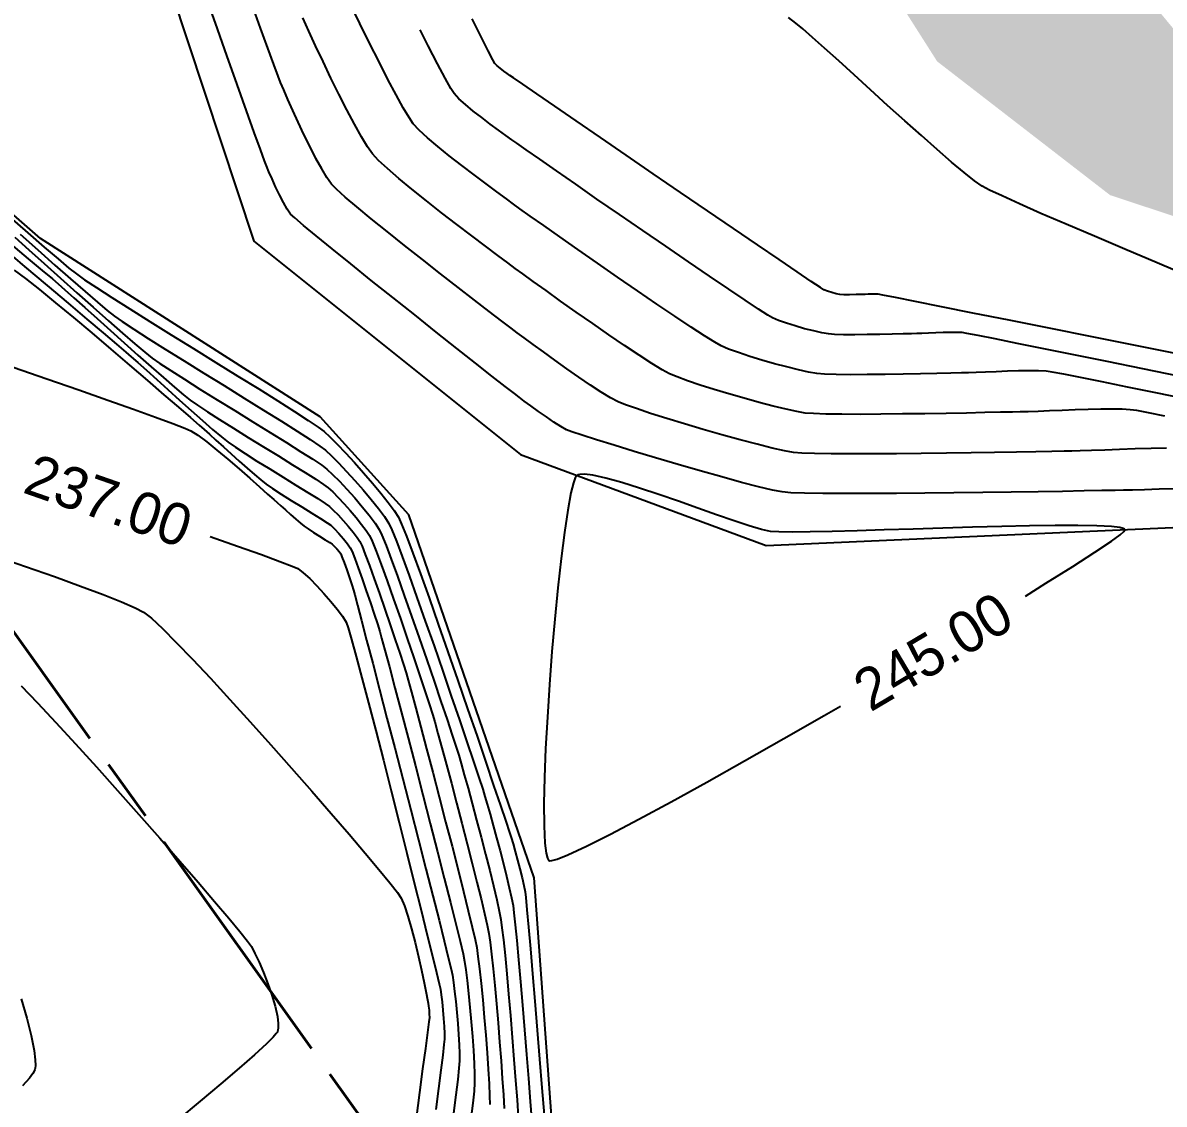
# Model space of a CAD drawing. Header units: metres. Extents: x 708941 to 724052, y 5405153 to 5413472.
# Drawn here: x 710032.5 to 710142.2, y 5411909.3 to 5412013.1 of the extents above; entities that cross this region are included whole.
import ezdxf

# ---------------------------------------------------------------- set-up
doc = ezdxf.new("R2010")
doc.units = ezdxf.units.M
doc.header["$LTSCALE"] = 12.7
doc.header["$MEASUREMENT"] = 0
doc.linetypes.add('ACAD_ISO08W100', pattern=[36, 24, -3, 6, -3])
for name, color, linetype in [('CONT-MJR1', 252, 'Continuous'), ('CONT-MNR1', 251, 'Continuous'), ('contornos2', 7, 'Continuous'), ('rio', 251, 'Continuous')]:
    doc.layers.add(name, color=color, linetype=linetype)
doc.layers.add('corte', color=214, linetype='ACAD_ISO08W100', lineweight=40)

msp = doc.modelspace()

# ---------------------------------------------------------------- hatches: boundary and pattern name
at = {"layer": 'rio'}
h = msp.add_hatch(dxfattribs=at)
h.set_pattern_fill('MUDST', color=256, scale=15, style=0)
h.paths.add_polyline_path([(709010.72, 5411936.38), (709004.98, 5411946.45), (709001.25, 5411958.08), (708996.13, 5411975.99), (709012.7, 5411962.98), (709030.78, 5411956.49), (709044.53, 5411951.18), (709074.83, 5411950.28), (709089.61, 5411951.82), (709102.43, 5411952.02), (709123.56, 5411954.63), (709134.73, 5411956.95), (709145.4, 5411956.95), (709168.41, 5411955.62), (709183.3, 5411955.53), (709187.67, 5411955.43), (709193.87, 5411958.4), (709194.56, 5411957.99), (709200.68, 5411965.39), (709203.1, 5411977.2), (709205.58, 5411984.02), (709211.33, 5411990.28), (709223.71, 5411994.78), (709231.07, 5411997.27), (709241.21, 5411994.8), (709265.58, 5411997.08), (709286.39, 5412000.38), (709297.9, 5412001.91), (709315.21, 5411997.24), (709326.72, 5411992.03), (709345.09, 5411985.93), (709355.27, 5411979.45), (709376.46, 5411975.37), (709391.72, 5411975.3), (709413.08, 5411978.61), (709438.83, 5411980.92), (709461.63, 5411986.21), (709475.6, 5411989.01), (709492.86, 5411992.74), (709503.45, 5411993.79), (709515.24, 5411993.79), (709532.63, 5411987.71), (709547.37, 5411983.51), (709564.71, 5411977.95), (709575.63, 5411973.62), (709587.68, 5411967.04), (709601.87, 5411958.6), (709607.56, 5411954.31), (709621.49, 5411940.03), (709647.9, 5411909.14), (709660.4, 5411897.76), (709669.81, 5411887.81), (709676.49, 5411876.15), (709682.2, 5411869.04), (709705.75, 5411878.05), (709736, 5411893.04), (709750.64, 5411899.41), (709758.05, 5411906.33), (709764.85, 5411916.27), (709770.13, 5411926.57), (709778.25, 5411949.25), (709785.66, 5411970.64), (709786.5, 5411979.16), (709785.1, 5411992.95), (709785.1, 5412008.74), (709787.55, 5412022.89), (709795.83, 5412039.06), (709803.3, 5412045.65), (709812.9, 5412054.28), (709814.49, 5412059.03), (709815.9, 5412060.78), (709822.13, 5412063.75), (709825.31, 5412072.01), (709847.55, 5412106.6), (709866.9, 5412128.06), (709875.05, 5412136.05), (709882.93, 5412155.32), (709888.97, 5412168.35), (709893.2, 5412182.51), (709907.24, 5412209.92), (709938.47, 5412236.97), (709971.6, 5412250.13), (709991.71, 5412252.94), (710005.1, 5412261.1), (710014.56, 5412263.33), (710040.82, 5412267.64), (710057.91, 5412266.41), (710076.56, 5412261.93), (710102.9, 5412255.3), (710112.79, 5412247.31), (710119.45, 5412240.72), (710131.28, 5412231.78), (710145.37, 5412209.63), (710149.4, 5412194.25), (710150.27, 5412166.43), (710139.83, 5412142.28), (710130.23, 5412129.69), (710126.33, 5412121.71), (710117.73, 5412100.96), (710114.13, 5412096.47), (710111.94, 5412085.44), (710111.94, 5412063.54), (710117.58, 5412054.18), (710137.74, 5412018.92), (710146.76, 5412008.05), (710171.4, 5411997.24), (710179.97, 5411993.95), (710184.25, 5412001.58), (710190.69, 5412018), (710194.77, 5412034.37), (710197.31, 5412050.49), (710197.31, 5412064.26), (710199.32, 5412079.72), (710201.37, 5412092.19), (710205.73, 5412098.48), (710214.95, 5412120.36), (710219.48, 5412128.98), (710230.13, 5412139.36), (710235.6, 5412142.44), (710241.85, 5412140.68), (710250.27, 5412138.84), (710280.27, 5412139.46), (710296.04, 5412143.18), (710311.35, 5412143.18), (710329.27, 5412144.22), (710333.88, 5412147.83), (710359.32, 5412147.31), (710368.97, 5412148.45), (710370.82, 5412151.38), (710390.46, 5412160.63), (710398.15, 5412171.03), (710408.65, 5412192.1), (710415.95, 5412204.58), (710425.69, 5412246.2), (710427.89, 5412275.36), (710429.04, 5412328.01), (710428.04, 5412335.01), (710422.46, 5412340.84), (710414.39, 5412351.33), (710395.98, 5412353.91), (710387.66, 5412360.04), (710378.34, 5412372.12), (710377.12, 5412383.36), (710377.12, 5412396.81), (710371.6, 5412397.8), (710368.77, 5412410.55), (710362.93, 5412436.03), (710362.93, 5412455.01), (710369.68, 5412482.49), (710374.05, 5412500.93), (710382.11, 5412513.13), (710396.48, 5412526.77), (710413.79, 5412540.1), (710438.62, 5412552.3), (710472.36, 5412570.37), (710507.51, 5412590.61), (710519.7, 5412579.46), (710499.92, 5412572.63), (710480.98, 5412561.98), (710445.54, 5412543.55), (710413.79, 5412532.5), (710411.05, 5412528.12), (710405.76, 5412520.43), (710394.25, 5412506.93), (710388.85, 5412494.92), (710386.47, 5412476.01), (710382.71, 5412446.17), (710388.72, 5412397.62), (710394.97, 5412383.05), (710398.02, 5412368.11), (710411.09, 5412363.15), (710426.51, 5412356), (710442.45, 5412348.49), (710447.05, 5412337.14), (710447.05, 5412315.92), (710441.78, 5412260.07), (710441.78, 5412194.92), (710437.48, 5412190.86), (710437.48, 5412179.96), (710422.82, 5412173.29), (710418.74, 5412164.82), (710409.45, 5412149.84), (710394.78, 5412136.49), (710379.86, 5412129.78), (710371.88, 5412127.03), (710311.73, 5412127.03), (710308.89, 5412124), (710254.14, 5412121.42), (710236.99, 5412126.6), (710229.16, 5412118.66), (710218.68, 5412095.96), (710213.59, 5412055.1), (710203.57, 5412019.88), (710201.34, 5412006.55), (710198.59, 5411993.54), (710194.4, 5411986.49), (710188.54, 5411983.77), (710175.67, 5411983.77), (710136.96, 5411996.55), (710120.35, 5412009.39), (710098.73, 5412043.32), (710098.73, 5412061.02), (710096.67, 5412091.87), (710100.83, 5412110.83), (710110.63, 5412117.13), (710123.77, 5412149.24), (710130.92, 5412166.36), (710128.79, 5412197.14), (710123.8, 5412211.38), (710113.15, 5412223.6), (710085.02, 5412238.46), (710058.13, 5412249.84), (710029.73, 5412249.84), (710015.06, 5412246.32), (710001.6, 5412242.56), (709992.04, 5412242.56), (709972.27, 5412238.6), (709963.64, 5412235.76), (709954.26, 5412232.26), (709954.26, 5412228.55), (709945.86, 5412220.35), (709925.83, 5412192.24), (709917.05, 5412177.32), (709899.37, 5412144.55), (709894.3, 5412133.07), (709891.48, 5412127.42), (709886.71, 5412118.47), (709886.71, 5412100.95), (709884.61, 5412095.01), (709863.2, 5412086.46), (709839.07, 5412054.84), (709818.25, 5412032.92), (709804.19, 5412017.18), (709804.19, 5411995.52), (709809.04, 5411990.11), (709796.13, 5411953.84), (709781.68, 5411916.41), (709768.27, 5411889.66), (709746.93, 5411879.08), (709713.1, 5411863.01), (709689.29, 5411855.41), (709697.02, 5411835.95), (709708.2, 5411825.46), (709725.86, 5411817.9), (709778.24, 5411813.93), (709792.75, 5411813.93), (709806.43, 5411818.64), (709820.66, 5411821.87), (709831.69, 5411824.63), (709853.8, 5411835.25), (709879.02, 5411846.88), (709921.68, 5411861.15), (709947.96, 5411871.32), (709969.09, 5411879.92), (709979.29, 5411886.02), (709982.27, 5411909.39), (709987.23, 5411923.13), (709997.03, 5411933.25), (710000.38, 5411927.93), (710000.38, 5411906.72), (709997.04, 5411893.11), (709991.96, 5411879.15), (709967.58, 5411866.46), (709951.2, 5411859.77), (709918.84, 5411852.05), (709894.39, 5411845.25), (709864.94, 5411830.28), (709840.16, 5411819.17), (709812.7, 5411811), (709801.26, 5411807.45), (709779.31, 5411803.47), (709766.14, 5411803.47), (709756.94, 5411797.7), (709737.23, 5411795.78), (709715.18, 5411796.68), (709708.1, 5411801.85), (709698.23, 5411815.71), (709693.86, 5411826.48), (709676.55, 5411857.93), (709667.66, 5411869.47), (709661.18, 5411881.7), (709649.81, 5411896.98), (709627.11, 5411919.87), (709613.01, 5411936.78), (709604.72, 5411946.98), (709591.67, 5411954.52), (709575.87, 5411964.64), (709557.6, 5411970.47), (709551.42, 5411973.23), (709538.02, 5411976.43), (709518.15, 5411979.68), (709504.01, 5411982), (709494.29, 5411985.04), (709479.8, 5411980.64), (709442.42, 5411967.64), (709425.43, 5411960.31), (709402.9, 5411951.24), (709383.6, 5411945.23), (709362.15, 5411938.26), (709331.55, 5411930.11), (709320.42, 5411924.96), (709306.56, 5411912.14), (709285.88, 5411895.62), (709279.31, 5411870.27), (709273.83, 5411857.41), (709264.69, 5411829.66), (709254.13, 5411801.64), (709246.31, 5411791.25), (709237.29, 5411777.87), (709219.52, 5411767.13), (709208.6, 5411765.29), (709203.92, 5411751.48), (709203.91, 5411735.92), (709205.94, 5411719.08), (709203.34, 5411708.78), (709199.33, 5411696.28), (709197.39, 5411684.19), (709189.35, 5411661.06), (709186.31, 5411649.66), (709173.04, 5411639.59), (709167.53, 5411621.08), (709166.78, 5411600.74), (709164.06, 5411585.63), (709162.73, 5411558.53), (709162.73, 5411546.6), (709165.95, 5411526.5), (709173.44, 5411512.03), (709050.6, 5411667.95), (709021.23, 5411751.02), (709026.33, 5411756.01), (709028.1, 5411762.18), (709028.65, 5411783.35), (709023.38, 5411795.31), (709011.24, 5411823.29), (709005.01, 5411832.77), (709001.76, 5411870.86)])

# ---------------------------------------------------------------- linework, layer by layer
at = {"layer": 'CONT-MJR1', "flags": 128}
for points, elevation in [([(710143.68, 5411979.14), (710140.09, 5411979.87), (710136.67, 5411980.57), (710133.48, 5411981.21), (710130.58, 5411981.8), (710128.04, 5411982.31), (710125.92, 5411982.74), (710124.29, 5411983.06), (710123.21, 5411983.27), (710122.74, 5411983.35), (710122.25, 5411983.37), (710121.63, 5411983.37), (710120.94, 5411983.35), (710120.21, 5411983.33), (710119.51, 5411983.3), (710118.89, 5411983.27), (710118.4, 5411983.26), (710117.89, 5411983.25), (710117.08, 5411983.23), (710116.03, 5411983.21), (710114.85, 5411983.18), (710113.62, 5411983.16), (710112.43, 5411983.15), (710111.35, 5411983.15), (710110.48, 5411983.17), (710109.9, 5411983.22), (710109.27, 5411983.33), (710108.49, 5411983.51), (710107.62, 5411983.73), (710106.72, 5411983.99), (710105.87, 5411984.26), (710105.11, 5411984.53), (710104.53, 5411984.77), (710104.08, 5411985.04), (710103.19, 5411985.61), (710101.92, 5411986.46), (710100.33, 5411987.53), (710098.48, 5411988.78), (710096.45, 5411990.16), (710094.29, 5411991.64), (710092.07, 5411993.16), (710089.84, 5411994.69), (710087.67, 5411996.18), (710085.63, 5411997.59), (710083.77, 5411998.87), (710082.17, 5411999.99), (710080.88, 5412000.89), (710079.96, 5412001.53), (710079.48, 5412001.87), (710078.92, 5412002.28), (710078.22, 5412002.79), (710077.43, 5412003.37), (710076.6, 5412003.99), (710075.79, 5412004.62), (710075.04, 5412005.24), (710074.41, 5412005.81), (710073.95, 5412006.3), (710073.63, 5412006.8), (710073.08, 5412007.79), (710072.35, 5412009.17), (710071.45, 5412010.9), (710070.68, 5412012.41)], 240), ([(710030.43, 5411991.62), (710032.7, 5411989.71), (710034.86, 5411987.88), (710036.87, 5411986.18), (710038.68, 5411984.65), (710040.25, 5411983.32), (710041.51, 5411982.25), (710042.42, 5411981.47), (710042.93, 5411981.04), (710043.58, 5411980.47), (710044.42, 5411979.73), (710045.39, 5411978.85), (710046.47, 5411977.88), (710047.59, 5411976.87), (710048.71, 5411975.87), (710049.78, 5411974.92), (710050.76, 5411974.06), (710051.6, 5411973.35), (710052.25, 5411972.83), (710052.94, 5411972.35), (710053.88, 5411971.73), (710055.01, 5411971.02), (710056.24, 5411970.26), (710057.52, 5411969.47), (710058.76, 5411968.71), (710059.89, 5411968.01), (710060.86, 5411967.41), (710061.58, 5411966.94), (710061.98, 5411966.65), (710062.35, 5411966.3), (710062.8, 5411965.85), (710063.29, 5411965.32), (710063.79, 5411964.76), (710064.25, 5411964.2), (710064.63, 5411963.69), (710064.91, 5411963.28), (710065.11, 5411962.85), (710065.42, 5411962.06), (710065.82, 5411960.99), (710066.28, 5411959.71), (710066.78, 5411958.29), (710067.3, 5411956.79), (710067.82, 5411955.29), (710068.3, 5411953.86), (710068.73, 5411952.57), (710069.09, 5411951.49), (710069.34, 5411950.69), (710069.54, 5411949.98), (710069.86, 5411948.83), (710070.27, 5411947.3), (710070.76, 5411945.46), (710071.31, 5411943.39), (710071.91, 5411941.14), (710072.52, 5411938.79), (710073.14, 5411936.39), (710073.75, 5411934.04), (710074.33, 5411931.77), (710074.85, 5411929.68), (710075.31, 5411927.82), (710075.69, 5411926.26), (710075.96, 5411925.07), (710076.12, 5411924.32), (710076.24, 5411923.45), (710076.39, 5411922.27), (710076.54, 5411920.86), (710076.7, 5411919.28), (710076.85, 5411917.59), (710077, 5411915.88), (710077.13, 5411914.2), (710077.23, 5411912.63), (710077.31, 5411911.23), (710077.36, 5411910.07), (710077.37, 5411909.23)], 240), ([(710128.82, 5411958.06), (710130.8, 5411959.28), (710133.38, 5411960.89), (710135.5, 5411962.26), (710137.08, 5411963.33), (710137.92, 5411963.94), (710138.27, 5411964.26), (710138.37, 5411964.39), (710138.38, 5411964.43), (710138.35, 5411964.47), (710138.23, 5411964.54), (710137.88, 5411964.63), (710137.1, 5411964.72), (710135.68, 5411964.79), (710133.85, 5411964.82), (710131.67, 5411964.82), (710129.21, 5411964.79), (710126.55, 5411964.73), (710123.75, 5411964.66), (710120.89, 5411964.58), (710118.04, 5411964.49), (710115.27, 5411964.41), (710112.65, 5411964.33), (710110.26, 5411964.26), (710108.16, 5411964.22), (710106.43, 5411964.2), (710105.13, 5411964.21), (710104.34, 5411964.26), (710103.49, 5411964.45), (710102.3, 5411964.8), (710100.84, 5411965.28), (710099.17, 5411965.86), (710097.37, 5411966.5), (710095.49, 5411967.16), (710093.6, 5411967.82), (710091.76, 5411968.43), (710090.05, 5411968.97), (710088.53, 5411969.39), (710087.26, 5411969.67), (710086.48, 5411969.76), (710086.04, 5411969.74), (710085.83, 5411969.68), (710085.75, 5411969.63), (710085.7, 5411969.58), (710085.59, 5411969.4), (710085.41, 5411968.93), (710085.17, 5411967.97), (710084.86, 5411966.29), (710084.54, 5411964.15), (710084.23, 5411961.65), (710083.92, 5411958.85), (710083.62, 5411955.85), (710083.35, 5411952.72), (710083.11, 5411949.55), (710082.91, 5411946.43), (710082.74, 5411943.43), (710082.63, 5411940.63), (710082.58, 5411938.13), (710082.59, 5411936), (710082.67, 5411934.32), (710082.79, 5411933.36), (710082.91, 5411932.89), (710083.01, 5411932.71), (710083.07, 5411932.66), (710083.13, 5411932.64), (710083.34, 5411932.65), (710083.84, 5411932.79), (710084.87, 5411933.2), (710086.67, 5411934.04), (710088.97, 5411935.19), (710091.7, 5411936.63), (710094.8, 5411938.31), (710098.21, 5411940.19), (710101.83, 5411942.22), (710105.62, 5411944.37), (710109.5, 5411946.6), (710111.05, 5411947.5)], 245), ([(710032.37, 5411949.44), (710033.94, 5411947.81), (710035.69, 5411945.93), (710037.59, 5411943.86), (710039.59, 5411941.66), (710041.63, 5411939.38), (710043.68, 5411937.07), (710045.69, 5411934.8), (710047.6, 5411932.61), (710049.37, 5411930.57), (710050.95, 5411928.72), (710052.3, 5411927.13), (710053.37, 5411925.84), (710054.11, 5411924.91), (710054.48, 5411924.4), (710054.82, 5411923.74), (710055.22, 5411922.89), (710055.64, 5411921.9), (710056.06, 5411920.83), (710056.44, 5411919.73), (710056.76, 5411918.67), (710056.98, 5411917.7), (710057.06, 5411917.02), (710057.06, 5411916.59), (710057.03, 5411916.36), (710057, 5411916.25), (710056.98, 5411916.19), (710056.87, 5411916.04), (710056.57, 5411915.7), (710055.93, 5411915.06), (710054.79, 5411914.01), (710053.31, 5411912.72), (710051.56, 5411911.22), (710049.57, 5411909.56), (710047.41, 5411907.78)], 235)]:
    msp.add_lwpolyline(points, dxfattribs=dict(at, elevation=elevation))
at = {"layer": 'CONT-MNR1', "flags": 128}
for points, elevation in [([(710143.27, 5411968.36), (710141.68, 5411968.31), (710140.27, 5411968.26), (710139.1, 5411968.23), (710138.25, 5411968.21), (710137.46, 5411968.2), (710136.18, 5411968.18), (710134.47, 5411968.15), (710132.4, 5411968.11), (710130.04, 5411968.07), (710127.47, 5411968.03), (710124.75, 5411968), (710121.96, 5411967.96), (710119.17, 5411967.93), (710116.44, 5411967.91), (710113.85, 5411967.9), (710111.47, 5411967.89), (710109.37, 5411967.91), (710107.62, 5411967.94), (710106.29, 5411967.98), (710105.45, 5411968.05), (710104.53, 5411968.23), (710103.2, 5411968.54), (710101.55, 5411968.97), (710099.66, 5411969.49), (710097.6, 5411970.07), (710095.46, 5411970.69), (710093.31, 5411971.33), (710091.24, 5411971.95), (710089.32, 5411972.54), (710087.63, 5411973.07), (710086.26, 5411973.51), (710085.27, 5411973.84), (710084.76, 5411974.03), (710084.21, 5411974.33), (710083.54, 5411974.75), (710082.81, 5411975.25), (710082.05, 5411975.78), (710081.33, 5411976.31), (710080.69, 5411976.78), (710080.19, 5411977.15), (710079.74, 5411977.5), (710078.86, 5411978.19), (710077.59, 5411979.18), (710076.02, 5411980.41), (710074.22, 5411981.84), (710072.24, 5411983.4), (710070.17, 5411985.05), (710068.06, 5411986.72), (710065.99, 5411988.37), (710064.03, 5411989.94), (710062.25, 5411991.38), (710060.71, 5411992.63), (710059.48, 5411993.64), (710058.64, 5411994.36), (710058.25, 5411994.72), (710057.92, 5411995.2), (710057.56, 5411995.84), (710057.18, 5411996.58), (710056.81, 5411997.36), (710056.46, 5411998.12), (710056.16, 5411998.8), (710055.93, 5411999.35), (710055.74, 5411999.84), (710055.34, 5412000.94), (710054.75, 5412002.57), (710054, 5412004.66), (710053.11, 5412007.16), (710052.11, 5412009.97), (710051.02, 5412013.05), (710049.87, 5412016.31)], 244), ([(710142.38, 5411972.27), (710140.89, 5411972.23), (710139.36, 5411972.18), (710137.86, 5411972.13), (710136.45, 5411972.07), (710135.18, 5411972.03), (710134.1, 5411971.99), (710133.28, 5411971.97), (710132.55, 5411971.96), (710131.37, 5411971.94), (710129.82, 5411971.91), (710127.96, 5411971.88), (710125.87, 5411971.84), (710123.6, 5411971.8), (710121.23, 5411971.77), (710118.82, 5411971.74), (710116.44, 5411971.72), (710114.16, 5411971.7), (710112.04, 5411971.7), (710110.16, 5411971.71), (710108.57, 5411971.73), (710107.35, 5411971.78), (710106.56, 5411971.84), (710105.7, 5411972), (710104.51, 5411972.27), (710103.06, 5411972.63), (710101.43, 5411973.06), (710099.68, 5411973.55), (710097.87, 5411974.06), (710096.08, 5411974.59), (710094.37, 5411975.11), (710092.81, 5411975.6), (710091.47, 5411976.05), (710090.41, 5411976.43), (710089.7, 5411976.72), (710088.98, 5411977.1), (710088.09, 5411977.64), (710087.05, 5411978.31), (710085.94, 5411979.07), (710084.78, 5411979.88), (710083.63, 5411980.69), (710082.53, 5411981.49), (710081.53, 5411982.22), (710080.67, 5411982.84), (710080.01, 5411983.33), (710079.43, 5411983.77), (710078.52, 5411984.46), (710077.32, 5411985.38), (710075.91, 5411986.47), (710074.33, 5411987.69), (710072.65, 5411989), (710070.91, 5411990.36), (710069.19, 5411991.72), (710067.52, 5411993.05), (710065.98, 5411994.29), (710064.62, 5411995.42), (710063.49, 5411996.37), (710062.66, 5411997.12), (710062.17, 5411997.62), (710061.73, 5411998.24), (710061.23, 5411999.08), (710060.68, 5412000.08), (710060.11, 5412001.19), (710059.53, 5412002.36), (710058.97, 5412003.55), (710058.45, 5412004.69), (710057.98, 5412005.74), (710057.58, 5412006.66), (710057.27, 5412007.38), (710057.04, 5412007.99), (710056.62, 5412009.1), (710056.05, 5412010.65), (710055.36, 5412012.57), (710054.55, 5412014.81)], 243), ([(710144.32, 5411976.95), (710141.35, 5411977.56), (710138.62, 5411978.12), (710136.19, 5411978.61), (710134.13, 5411979.03), (710132.5, 5411979.35), (710131.38, 5411979.56), (710130.81, 5411979.65), (710130.09, 5411979.69), (710129.19, 5411979.69), (710128.17, 5411979.67), (710127.09, 5411979.64), (710126.01, 5411979.59), (710124.99, 5411979.55), (710124.09, 5411979.52), (710123.36, 5411979.5), (710122.69, 5411979.48), (710121.65, 5411979.46), (710120.31, 5411979.43), (710118.76, 5411979.4), (710117.08, 5411979.36), (710115.34, 5411979.34), (710113.64, 5411979.32), (710112.05, 5411979.31), (710110.66, 5411979.33), (710109.54, 5411979.36), (710108.79, 5411979.43), (710108, 5411979.56), (710107.02, 5411979.78), (710105.91, 5411980.05), (710104.72, 5411980.36), (710103.52, 5411980.71), (710102.34, 5411981.07), (710101.26, 5411981.43), (710100.32, 5411981.77), (710099.59, 5411982.08), (710098.98, 5411982.42), (710098, 5411983.04), (710096.71, 5411983.88), (710095.16, 5411984.92), (710093.42, 5411986.09), (710091.56, 5411987.37), (710089.64, 5411988.69), (710087.71, 5411990.02), (710085.85, 5411991.32), (710084.11, 5411992.54), (710082.56, 5411993.62), (710081.26, 5411994.54), (710080.27, 5411995.25), (710079.66, 5411995.69), (710078.97, 5411996.2), (710078.07, 5411996.86), (710077.02, 5411997.63), (710075.87, 5411998.5), (710074.68, 5411999.4), (710073.49, 5412000.32), (710072.38, 5412001.22), (710071.4, 5412002.06), (710070.59, 5412002.8), (710070.02, 5412003.41), (710069.63, 5412003.99), (710069.07, 5412004.93), (710068.39, 5412006.17), (710067.6, 5412007.66), (710066.74, 5412009.34), (710065.83, 5412011.15), (710064.89, 5412013.03), (710063.96, 5412014.93)], 241), ([(710142.21, 5411975.34), (710140.65, 5411975.65), (710139.52, 5411975.86), (710138.88, 5411975.95), (710138.12, 5411975.99), (710137.17, 5411976.01), (710136.06, 5411975.99), (710134.86, 5411975.97), (710133.61, 5411975.93), (710132.36, 5411975.88), (710131.15, 5411975.83), (710130.05, 5411975.79), (710129.09, 5411975.75), (710128.32, 5411975.74), (710127.59, 5411975.72), (710126.43, 5411975.7), (710124.94, 5411975.67), (710123.17, 5411975.63), (710121.22, 5411975.6), (710119.15, 5411975.56), (710117.03, 5411975.54), (710114.95, 5411975.51), (710112.98, 5411975.5), (710111.19, 5411975.51), (710109.66, 5411975.53), (710108.46, 5411975.57), (710107.68, 5411975.63), (710106.88, 5411975.77), (710105.84, 5411976), (710104.61, 5411976.3), (710103.25, 5411976.65), (710101.81, 5411977.05), (710100.35, 5411977.47), (710098.92, 5411977.9), (710097.58, 5411978.32), (710096.38, 5411978.72), (710095.39, 5411979.09), (710094.64, 5411979.4), (710093.93, 5411979.79), (710092.94, 5411980.39), (710091.72, 5411981.18), (710090.33, 5411982.11), (710088.82, 5411983.14), (710087.26, 5411984.22), (710085.69, 5411985.32), (710084.18, 5411986.38), (710082.79, 5411987.38), (710081.56, 5411988.26), (710080.56, 5411988.98), (710079.83, 5411989.51), (710079.12, 5411990.04), (710078.15, 5411990.76), (710076.98, 5411991.64), (710075.65, 5411992.64), (710074.22, 5411993.73), (710072.75, 5411994.86), (710071.29, 5411996), (710069.9, 5411997.11), (710068.63, 5411998.16), (710067.54, 5411999.1), (710066.68, 5411999.89), (710066.1, 5412000.51), (710065.62, 5412001.19), (710065.04, 5412002.16), (710064.37, 5412003.36), (710063.65, 5412004.74), (710062.89, 5412006.23), (710062.12, 5412007.79), (710061.37, 5412009.37), (710060.65, 5412010.89), (710059.99, 5412012.31), (710059.42, 5412013.58)], 242), ([(710144.03, 5411981.19), (710139.57, 5411982.08), (710135.23, 5411982.95), (710131.1, 5411983.77), (710127.26, 5411984.54), (710123.78, 5411985.23), (710120.75, 5411985.84), (710118.24, 5411986.34), (710116.34, 5411986.72), (710115.13, 5411986.96), (710114.68, 5411987.05), (710114.41, 5411987.05), (710114.06, 5411987.04), (710113.71, 5411987.03), (710113.44, 5411987.02), (710113.11, 5411987.01), (710112.56, 5411987), (710111.93, 5411986.99), (710111.37, 5411986.99), (710111.01, 5411987.01), (710110.66, 5411987.08), (710110.23, 5411987.19), (710109.8, 5411987.33), (710109.47, 5411987.45), (710109.13, 5411987.68), (710108.24, 5411988.27), (710106.9, 5411989.18), (710105.16, 5411990.37), (710103.1, 5411991.77), (710100.79, 5411993.34), (710098.3, 5411995.04), (710095.71, 5411996.82), (710093.08, 5411998.61), (710090.48, 5412000.39), (710088, 5412002.09), (710085.69, 5412003.67), (710083.63, 5412005.08), (710081.89, 5412006.27), (710080.54, 5412007.2), (710079.66, 5412007.8), (710079.31, 5412008.05), (710079.06, 5412008.23), (710078.73, 5412008.47), (710078.39, 5412008.73), (710078.09, 5412008.98), (710077.87, 5412009.2), (710077.68, 5412009.54), (710077.23, 5412010.42), (710076.55, 5412011.75), (710075.67, 5412013.48)], 239), ([(710144.71, 5411988.69), (710141.49, 5411990.04), (710138.38, 5411991.35), (710135.45, 5411992.6), (710132.74, 5411993.76), (710130.32, 5411994.8), (710128.25, 5411995.72), (710126.58, 5411996.47), (710125.37, 5411997.04), (710124.68, 5411997.41), (710123.95, 5411997.93), (710122.95, 5411998.71), (710121.74, 5411999.73), (710120.35, 5412000.93), (710118.84, 5412002.27), (710117.24, 5412003.69), (710115.59, 5412005.17), (710113.96, 5412006.65), (710112.38, 5412008.09), (710110.89, 5412009.44), (710109.54, 5412010.65), (710108.38, 5412011.69), (710107.45, 5412012.51), (710106.79, 5412013.06), (710106.08, 5412013.6)], 238), ([(710031.28, 5411994.45), (710033.02, 5411992.92), (710034.58, 5411991.56), (710035.91, 5411990.42), (710036.96, 5411989.54), (710037.67, 5411988.98), (710038.45, 5411988.43), (710039.6, 5411987.67), (710041.07, 5411986.73), (710042.8, 5411985.63), (710044.73, 5411984.43), (710046.79, 5411983.15), (710048.93, 5411981.82), (710051.08, 5411980.49), (710053.19, 5411979.18), (710055.19, 5411977.94), (710057.02, 5411976.79), (710058.62, 5411975.77), (710059.94, 5411974.92), (710060.9, 5411974.27), (710061.46, 5411973.85), (710062.03, 5411973.33), (710062.73, 5411972.63), (710063.53, 5411971.8), (710064.38, 5411970.88), (710065.25, 5411969.9), (710066.1, 5411968.91), (710066.9, 5411967.95), (710067.61, 5411967.05), (710068.19, 5411966.26), (710068.61, 5411965.62), (710068.91, 5411964.97), (710069.38, 5411963.8), (710069.99, 5411962.18), (710070.71, 5411960.18), (710071.54, 5411957.88), (710072.42, 5411955.36), (710073.36, 5411952.7), (710074.3, 5411949.96), (710075.24, 5411947.24), (710076.15, 5411944.6), (710076.99, 5411942.12), (710077.75, 5411939.88), (710078.4, 5411937.96), (710078.92, 5411936.43), (710079.27, 5411935.37), (710079.44, 5411934.86), (710079.61, 5411934.28), (710079.82, 5411933.54), (710080.04, 5411932.71), (710080.27, 5411931.85), (710080.48, 5411931.01), (710080.65, 5411930.27), (710080.77, 5411929.67), (710080.83, 5411929.11), (710080.95, 5411927.94), (710081.1, 5411926.27), (710081.28, 5411924.18), (710081.48, 5411921.78), (710081.7, 5411919.15), (710081.93, 5411916.38), (710082.16, 5411913.59), (710082.38, 5411910.85), (710082.59, 5411908.26)], 244), ([(710032.27, 5411992.79), (710033.96, 5411991.29), (710035.59, 5411989.84), (710037.12, 5411988.5), (710038.5, 5411987.3), (710039.69, 5411986.28), (710040.64, 5411985.48), (710041.32, 5411984.94), (710042.07, 5411984.41), (710043.18, 5411983.68), (710044.58, 5411982.78), (710046.21, 5411981.76), (710048.01, 5411980.64), (710049.91, 5411979.46), (710051.86, 5411978.26), (710053.79, 5411977.06), (710055.65, 5411975.91), (710057.36, 5411974.84), (710058.87, 5411973.88), (710060.12, 5411973.08), (710061.05, 5411972.45), (710061.59, 5411972.05), (710062.17, 5411971.52), (710062.86, 5411970.84), (710063.63, 5411970.03), (710064.43, 5411969.15), (710065.23, 5411968.24), (710066, 5411967.33), (710066.69, 5411966.46), (710067.26, 5411965.68), (710067.69, 5411965.03), (710067.97, 5411964.42), (710068.41, 5411963.34), (710068.97, 5411961.84), (710069.64, 5411960.02), (710070.38, 5411957.93), (710071.18, 5411955.66), (710072.02, 5411953.28), (710072.86, 5411950.85), (710073.68, 5411948.45), (710074.46, 5411946.16), (710075.18, 5411944.05), (710075.8, 5411942.18), (710076.32, 5411940.64), (710076.7, 5411939.5), (710076.91, 5411938.82), (710077.13, 5411938.07), (710077.4, 5411937.13), (710077.71, 5411936.04), (710078.03, 5411934.84), (710078.36, 5411933.6), (710078.68, 5411932.35), (710078.98, 5411931.15), (710079.25, 5411930.05), (710079.46, 5411929.09), (710079.61, 5411928.33), (710079.7, 5411927.65), (710079.82, 5411926.5), (710079.97, 5411924.97), (710080.14, 5411923.12), (710080.32, 5411921.03), (710080.51, 5411918.77), (710080.71, 5411916.42), (710080.9, 5411914.05), (710081.09, 5411911.72), (710081.26, 5411909.52), (710081.41, 5411907.52)], 243), ([(710031.36, 5411991.83), (710033.04, 5411990.44), (710034.39, 5411989.32), (710035.37, 5411988.5), (710035.93, 5411988.03), (710036.57, 5411987.47), (710037.44, 5411986.7), (710038.49, 5411985.76), (710039.67, 5411984.7), (710040.94, 5411983.56), (710042.26, 5411982.38), (710043.57, 5411981.2), (710044.85, 5411980.07), (710046.03, 5411979.03), (710047.08, 5411978.12), (710047.95, 5411977.39), (710048.61, 5411976.87), (710049.29, 5411976.39), (710050.25, 5411975.76), (710051.42, 5411975.01), (710052.75, 5411974.18), (710054.18, 5411973.29), (710055.64, 5411972.39), (710057.08, 5411971.51), (710058.44, 5411970.67), (710059.65, 5411969.91), (710060.67, 5411969.27), (710061.42, 5411968.77), (710061.85, 5411968.45), (710062.29, 5411968.05), (710062.81, 5411967.53), (710063.38, 5411966.92), (710063.97, 5411966.26), (710064.55, 5411965.59), (710065.07, 5411964.94), (710065.51, 5411964.35), (710065.84, 5411963.86), (710066.08, 5411963.34), (710066.46, 5411962.38), (710066.94, 5411961.08), (710067.51, 5411959.52), (710068.14, 5411957.76), (710068.79, 5411955.89), (710069.45, 5411953.98), (710070.08, 5411952.13), (710070.67, 5411950.4), (710071.18, 5411948.87), (710071.58, 5411947.62), (710071.86, 5411946.73), (710072.09, 5411945.97), (710072.4, 5411944.86), (710072.78, 5411943.47), (710073.21, 5411941.86), (710073.69, 5411940.08), (710074.19, 5411938.19), (710074.7, 5411936.24), (710075.21, 5411934.28), (710075.69, 5411932.39), (710076.14, 5411930.6), (710076.54, 5411928.97), (710076.87, 5411927.57), (710077.12, 5411926.45), (710077.28, 5411925.66), (710077.4, 5411924.83), (710077.54, 5411923.68), (710077.69, 5411922.26), (710077.85, 5411920.65), (710078.01, 5411918.9), (710078.17, 5411917.07), (710078.32, 5411915.23), (710078.46, 5411913.42), (710078.58, 5411911.72), (710078.69, 5411910.18), (710078.76, 5411908.86)], 241), ([(710031.76, 5411992.52), (710033.11, 5411991.3), (710034.59, 5411989.98), (710036.14, 5411988.59), (710037.72, 5411987.18), (710039.27, 5411985.8), (710040.75, 5411984.49), (710042.11, 5411983.3), (710043.3, 5411982.27), (710044.26, 5411981.46), (710044.96, 5411980.91), (710045.69, 5411980.39), (710046.74, 5411979.71), (710048.04, 5411978.87), (710049.54, 5411977.93), (710051.18, 5411976.91), (710052.89, 5411975.86), (710054.61, 5411974.79), (710056.28, 5411973.76), (710057.84, 5411972.79), (710059.22, 5411971.92), (710060.37, 5411971.19), (710061.23, 5411970.62), (710061.72, 5411970.25), (710062.27, 5411969.74), (710062.93, 5411969.08), (710063.66, 5411968.31), (710064.41, 5411967.48), (710065.13, 5411966.63), (710065.8, 5411965.81), (710066.36, 5411965.07), (710066.76, 5411964.45), (710067.02, 5411963.9), (710067.41, 5411962.92), (710067.91, 5411961.59), (710068.51, 5411959.97), (710069.17, 5411958.12), (710069.87, 5411956.12), (710070.6, 5411954.03), (710071.32, 5411951.93), (710072.03, 5411949.88), (710072.68, 5411947.94), (710073.27, 5411946.2), (710073.76, 5411944.71), (710074.14, 5411943.55), (710074.39, 5411942.78), (710074.62, 5411941.98), (710074.93, 5411940.9), (710075.29, 5411939.6), (710075.69, 5411938.13), (710076.11, 5411936.55), (710076.54, 5411934.91), (710076.97, 5411933.28), (710077.37, 5411931.69), (710077.73, 5411930.22), (710078.04, 5411928.9), (710078.28, 5411927.81), (710078.44, 5411927), (710078.55, 5411926.21), (710078.69, 5411925.04), (710078.84, 5411923.54), (710079.01, 5411921.79), (710079.18, 5411919.84), (710079.36, 5411917.78), (710079.54, 5411915.67), (710079.7, 5411913.57), (710079.86, 5411911.55), (710080, 5411909.68), (710080.11, 5411908.03)], 242), ([(710031.69, 5411989.35), (710032.78, 5411988.54), (710034.13, 5411987.48), (710035.68, 5411986.22), (710037.38, 5411984.81), (710039.17, 5411983.32), (710040.98, 5411981.77), (710042.78, 5411980.24), (710044.5, 5411978.76), (710046.08, 5411977.39), (710047.47, 5411976.19), (710048.62, 5411975.19), (710049.46, 5411974.46), (710049.94, 5411974.04), (710050.46, 5411973.59), (710051.08, 5411973.03), (710051.79, 5411972.39), (710052.55, 5411971.71), (710053.32, 5411971.01), (710054.07, 5411970.34), (710054.77, 5411969.72), (710055.39, 5411969.2), (710055.9, 5411968.8), (710056.52, 5411968.37), (710057.35, 5411967.83), (710058.31, 5411967.23), (710059.32, 5411966.61), (710060.28, 5411966.02), (710061.13, 5411965.5), (710061.76, 5411965.09), (710062.11, 5411964.85), (710062.46, 5411964.52), (710062.89, 5411964.07), (710063.33, 5411963.56), (710063.72, 5411963.08), (710063.98, 5411962.69), (710064.15, 5411962.33), (710064.4, 5411961.67), (710064.73, 5411960.77), (710065.11, 5411959.71), (710065.51, 5411958.57), (710065.91, 5411957.42), (710066.27, 5411956.33), (710066.58, 5411955.39), (710066.81, 5411954.65), (710066.99, 5411954.02), (710067.31, 5411952.86), (710067.74, 5411951.25), (710068.26, 5411949.26), (710068.87, 5411946.96), (710069.53, 5411944.43), (710070.23, 5411941.74), (710070.95, 5411938.98), (710071.66, 5411936.21), (710072.36, 5411933.51), (710073.01, 5411930.96), (710073.6, 5411928.62), (710074.11, 5411926.58), (710074.52, 5411924.91), (710074.81, 5411923.69), (710074.95, 5411922.98), (710075.07, 5411922.17), (710075.2, 5411921.13), (710075.34, 5411919.91), (710075.47, 5411918.56), (710075.6, 5411917.16), (710075.71, 5411915.76), (710075.81, 5411914.42), (710075.88, 5411913.19), (710075.92, 5411912.14), (710075.92, 5411911.32), (710075.87, 5411910.53), (710075.74, 5411909.36), (710075.57, 5411907.89)], 239), ([(710031.61, 5411980.04), (710034.84, 5411978.92), (710037.89, 5411977.85), (710040.69, 5411976.87), (710043.17, 5411975.99), (710045.27, 5411975.24), (710046.93, 5411974.63), (710048.08, 5411974.19), (710048.67, 5411973.93), (710049.34, 5411973.49), (710050.19, 5411972.85), (710051.17, 5411972.06), (710052.22, 5411971.19), (710053.29, 5411970.27), (710054.32, 5411969.37), (710055.26, 5411968.55), (710056.04, 5411967.85), (710056.63, 5411967.33), (710056.95, 5411967.04), (710057.3, 5411966.73), (710057.75, 5411966.33), (710058.25, 5411965.88), (710058.75, 5411965.43), (710059.19, 5411965.05), (710059.54, 5411964.76), (710059.92, 5411964.5), (710060.45, 5411964.17), (710061.03, 5411963.81), (710061.58, 5411963.47), (710062.01, 5411963.2), (710062.24, 5411963.04), (710062.44, 5411962.86), (710062.68, 5411962.6), (710062.9, 5411962.33), (710063.06, 5411962.11), (710063.18, 5411961.82), (710063.38, 5411961.27), (710063.64, 5411960.57), (710063.89, 5411959.81), (710064.12, 5411959.13), (710064.29, 5411958.61), (710064.41, 5411958.18), (710064.67, 5411957.19), (710065.06, 5411955.72), (710065.55, 5411953.83), (710066.13, 5411951.6), (710066.79, 5411949.08), (710067.5, 5411946.34), (710068.25, 5411943.47), (710069.02, 5411940.51), (710069.78, 5411937.54), (710070.53, 5411934.64), (710071.24, 5411931.86), (710071.91, 5411929.27), (710072.5, 5411926.95), (710073, 5411924.96), (710073.39, 5411923.36), (710073.66, 5411922.24), (710073.79, 5411921.65), (710073.89, 5411920.95), (710074, 5411920.09), (710074.11, 5411919.12), (710074.21, 5411918.07), (710074.3, 5411917.01), (710074.38, 5411915.96), (710074.44, 5411914.98), (710074.47, 5411914.12), (710074.47, 5411913.42), (710074.42, 5411912.74), (710074.3, 5411911.63), (710074.12, 5411910.15), (710073.89, 5411908.4)], 238), ([(710050.51, 5411963.79), (710053.13, 5411962.86), (710055.44, 5411962.04), (710057.22, 5411961.39), (710058.41, 5411960.93), (710058.94, 5411960.7), (710059.46, 5411960.29), (710060.08, 5411959.73), (710060.76, 5411959.05), (710061.45, 5411958.31), (710062.12, 5411957.54), (710062.72, 5411956.8), (710063.22, 5411956.12), (710063.57, 5411955.56), (710063.77, 5411955.01), (710064.1, 5411953.89), (710064.55, 5411952.26), (710065.1, 5411950.21), (710065.73, 5411947.82), (710066.43, 5411945.16), (710067.16, 5411942.3), (710067.91, 5411939.34), (710068.67, 5411936.33), (710069.42, 5411933.37), (710070.13, 5411930.53), (710070.79, 5411927.89), (710071.37, 5411925.51), (710071.87, 5411923.49), (710072.26, 5411921.9), (710072.51, 5411920.81), (710072.63, 5411920.31), (710072.71, 5411919.77), (710072.79, 5411919.08), (710072.86, 5411918.31), (710072.93, 5411917.51), (710072.99, 5411916.74), (710073.02, 5411916.05), (710073.02, 5411915.51), (710072.98, 5411915), (710072.86, 5411913.99), (710072.68, 5411912.55), (710072.45, 5411910.79), (710072.18, 5411908.77)], 237), ([(710029.81, 5411961.92), (710032.79, 5411960.89), (710035.56, 5411959.92), (710038.06, 5411959.02), (710040.23, 5411958.21), (710042.01, 5411957.51), (710043.32, 5411956.94), (710044.12, 5411956.52), (710044.87, 5411955.92), (710045.93, 5411954.93), (710047.26, 5411953.61), (710048.81, 5411952), (710050.54, 5411950.16), (710052.4, 5411948.14), (710054.35, 5411945.99), (710056.35, 5411943.77), (710058.34, 5411941.53), (710060.29, 5411939.31), (710062.15, 5411937.18), (710063.87, 5411935.18), (710065.41, 5411933.37), (710066.73, 5411931.8), (710067.78, 5411930.52), (710068.5, 5411929.58), (710068.87, 5411929.04), (710069.19, 5411928.32), (710069.52, 5411927.32), (710069.86, 5411926.11), (710070.2, 5411924.79), (710070.52, 5411923.43), (710070.81, 5411922.12), (710071.07, 5411920.93), (710071.27, 5411919.96), (710071.4, 5411919.28), (710071.46, 5411918.97), (710071.5, 5411918.67), (710071.54, 5411918.29), (710071.57, 5411917.9), (710071.58, 5411917.6), (710071.53, 5411917.19), (710071.4, 5411916.16), (710071.19, 5411914.62), (710070.93, 5411912.66), (710070.63, 5411910.38), (710070.3, 5411907.9)], 236), ([(710032.38, 5411919.39), (710032.91, 5411917.53), (710033.33, 5411915.85), (710033.61, 5411914.43), (710033.72, 5411913.52), (710033.74, 5411912.99), (710033.71, 5411912.72), (710033.68, 5411912.61), (710033.64, 5411912.49), (710033.5, 5411912.23), (710033.16, 5411911.77), (710032.51, 5411911.03)], 234)]:
    msp.add_lwpolyline(points, dxfattribs=dict(at, elevation=elevation))
at = {"layer": 'contornos2', "color": 30}
for points in [[(710037.34, 5412044.66), (710054.72, 5411992.12), (710080.34, 5411971.64), (710103.94, 5411962.9), (710142.97, 5411964.63)], [(709870.52, 5411790.05), (709899.3, 5411812.64), (709899.3, 5411812.64), (709920.64, 5411817.49), (709931.67, 5411821.88), (709975.09, 5411846.21), (710014.34, 5411838.44), (710039.4, 5411844.86), (710069.99, 5411866.57), (710069.99, 5411866.57), (710069.99, 5411866.57), (710078.21, 5411889.17), (710083.91, 5411899.8), (710081.63, 5411931), (710069.59, 5411965.87), (710061.08, 5411975.25), (710034.22, 5411992.39), (710012.8, 5412011.12), (710001.02, 5412028.94)]]:
    msp.add_lwpolyline(points, dxfattribs=at)
at = {"layer": 'corte', "color": 6, "ltscale": 0.08}
msp.add_line((710124.09, 5411825.38), (709829.72, 5412236.92), dxfattribs=at)
msp.add_line((710124.09, 5411825.38), (709829.72, 5412236.92), dxfattribs=at)

# ---------------------------------------------------------------- texts
at = {"layer": 'CONT-MJR1', "insert": (710119.97, 5411952.73, 245), "char_height": 4, "attachment_point": 5, "rotation": 30.6212}
msp.add_mtext('{245.00}', dxfattribs=at)
at = {"layer": 'CONT-MNR1', "insert": (710040.76, 5411967.2, 237), "char_height": 4, "attachment_point": 5, "rotation": 340.7534}
msp.add_mtext('{237.00}', dxfattribs=at)

doc.saveas('drawing.dxf')
